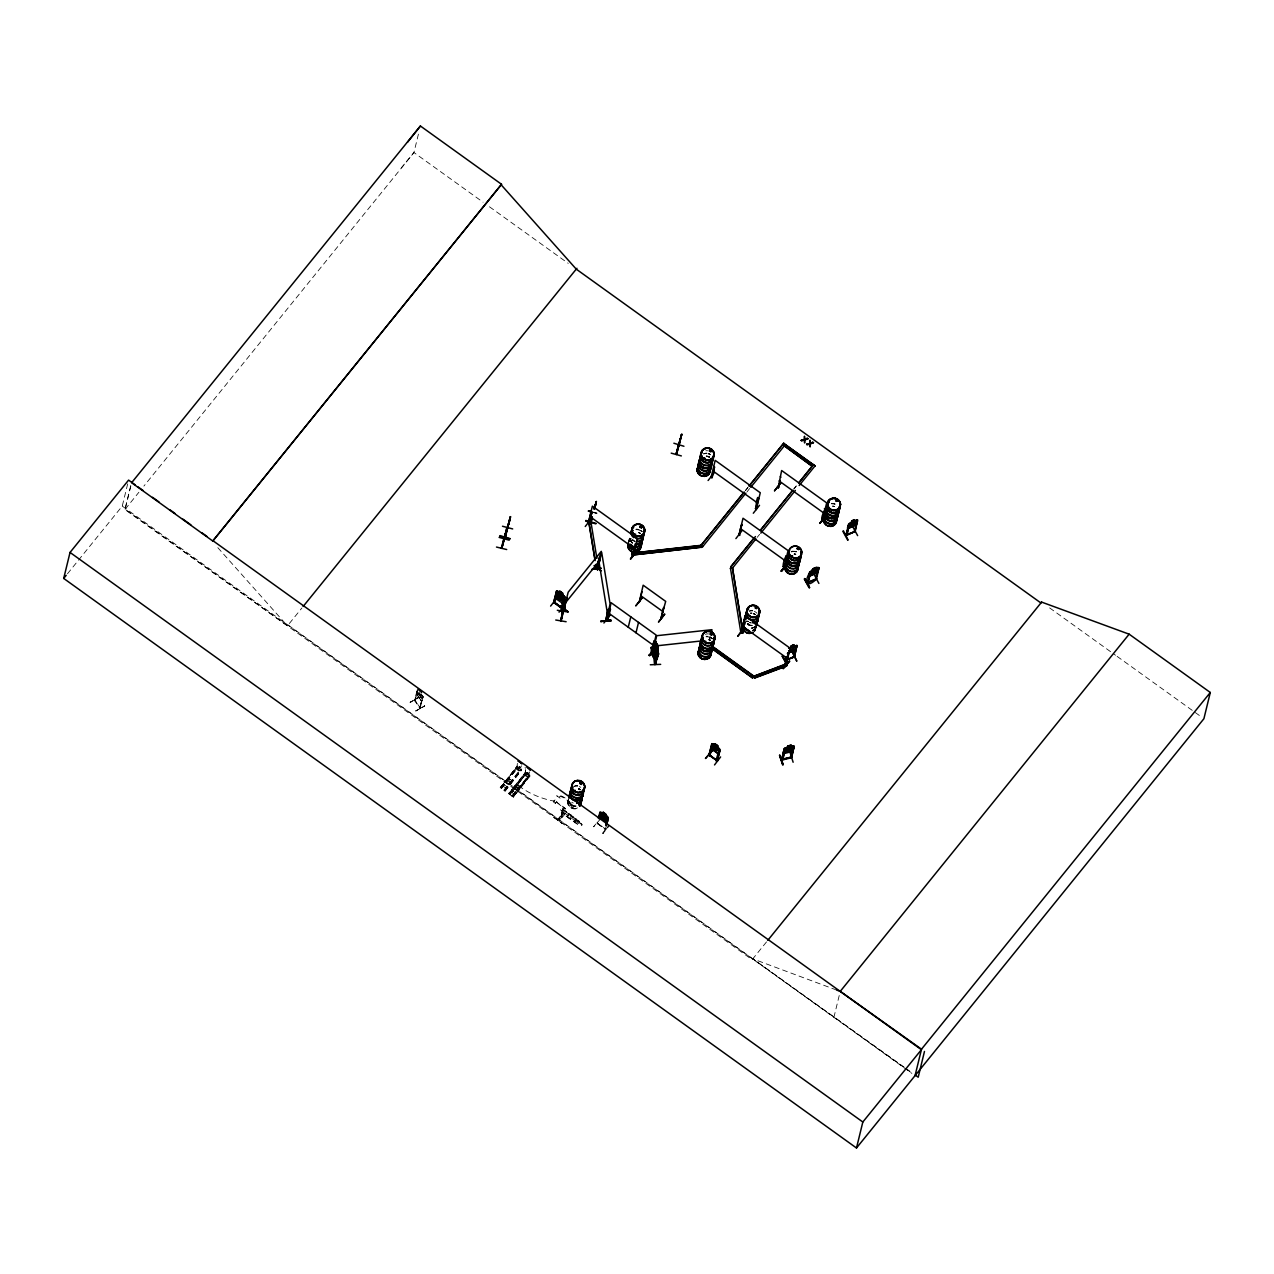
<?xml version="1.0" encoding="UTF-8"?>
<svg xmlns="http://www.w3.org/2000/svg" width="1274" height="1274" viewBox="0 0 1274 1274"><rect width="100%" height="100%" fill="white"/><g stroke="black" fill="none" stroke-linecap="round" stroke-linejoin="round"><path stroke-width="0.75" stroke-dasharray="5 3.75" d="M555.99 802.54C555.783 804.658 551.801 801.314 554.747 800.056C558.553 804.085 563.872 808.496 565.417 808.464L565.099 809.277M555.034 799.913L553.473 802.015M555.353 803.353L556.308 802.094L565.417 808.464M516.814 768.349L517.435 762.935L516.687 768.509L519.521 770.515L521.464 765.754M525.015 774.496L525.652 769.082A3.504 1.226 38.3 0 1 525.047 767.585M525.143 774.337L525.557 770.722M598.095 823.8L597.124 823.068L605.707 829.199M604.64 828.96L604.688 829.024M598.032 823.864L605.516 829.167L604.943 828.18M67.442 573.81L122.256 506.097L127.687 483.817M130.744 485.617L124.916 509.536L287.446 625.852L301.858 608.064M766.518 941.9L752.122 959.688L125.155 509.25L131.62 482.719M418.429 134.12L413.939 152.53L143.898 486.079M410.132 702.34L419.114 697.34L410.196 702.197M423 696.942L419.99 708.551L414.448 700.222L417.362 689.616M417.585 688.693L414.83 700.015L419.799 707.166M417.553 690.556L415.085 701.034L414.862 699.537M414.926 700.875L417.872 690.381M424.688 705.796L415.754 710.924L424.72 706.099M420.611 696.544L418.923 693.932L420.611 696.559L421.2 694.155M421.137 694.41L421.678 695.349L420.229 694.983L421.057 698.327L418.015 692.546L420.356 697.579L421.519 697.945L421.296 693.725L422.108 695.556M421.2 693.789L423.079 697.021C416.152 722.039 422.379 698.932 422.012 697.308M419.894 707.596L422.331 697.133M517.578 766.391L500.172 787.714L517.26 766.152L500.571 787.619L505.093 791.138L521.655 770.197L517.117 766.948M502.227 785.628L506.511 788.495M503.341 784.211L507.641 787.077M505.03 782.093L509.313 784.943M506.526 780.198L510.81 783.064M504.807 790.756L521.177 768.923M508.199 778.08L512.498 780.93M509.998 781.503L510.476 781.169M515.779 769.05L515.572 768.286L519.362 771.582M500.475 787.826L517.26 766.152M519.76 768.843L520.174 767.521L518.884 766.598L518.454 767.919L519.903 768.652M516.527 784.067L520.827 786.918M504.488 790.724L521.512 769.146M519.028 786.249L518.948 785.962A98.48 79.991 -23 0 0 554.349 801.187M526.273 773.509L509.982 794.737L526.258 773.414L509.09 794.132L525.589 772.14L529.984 776.184L513.406 797.126L508.899 793.606L513.135 796.744L529.841 775.133L511.925 796.075L529.092 775.579M528.503 773.509L528.089 774.831L528.503 773.509L527.213 772.585L527.5 774.274M529.506 774.911L525.78 772.92M513.311 797.062L529.841 775.133M553.983 817.558L562.455 823.625L554.047 817.351M558.792 820.743L565.035 813.322M577.679 824.294L561.516 812.318C563.363 815.344 558.904 811.028 562.391 808.831L579.495 821.619L578.778 824.596L577.6 824.31L561.293 812.589L575.131 822.574M561.579 817.367L563.076 810.805L562.137 810.248L561.277 817.398L563.331 810.598M562.391 809.93L561.42 817.335L562.933 810.821M563.331 806.968L563.06 807.573M561.388 816.124L562.057 816.73L561.324 816.204L562.965 809.627L564.525 808.082M567.854 801.84L568.427 799.435A6.545 6.051 13.7 0 0 575.896 806.362L569.765 803.846L568.315 799.18A6.657 6.163 13.7 0 0 575.959 806.299M570.258 818.959L567.519 816.666L568.347 813.56L571.198 815.089L568.331 813.576M567.631 816.698L568.411 813.672M568.666 815.965L560.305 809.754M575.052 822.924L576.023 818.561M562.36 808.863L575.975 819.118M580.53 823.625L581.454 824.294M579.304 822.447L582.075 824.437L581.756 825.711L578.985 823.721M608.813 825.616L602.952 833.562L609.163 825.886M606.233 825.998L605.341 829.533L606.456 825.727M709.14 640.663L709.952 637.334M709.204 641.013L710.271 636.618M748.125 623.75L747.519 623.782A6.545 6.051 13.7 0 0 752.345 625.231A6.529 6.036 13.7 0 1 747.519 623.942M755.801 628.401L756.422 626.012M833.897 1017.369L840.235 991.379M508.469 779.975L510.03 781.408M516.798 785.962L517.451 787.491M519.044 786.52L518.04 787.571M568.108 800.199C565.592 806.108 573.682 811.442 578.507 807.684M747.695 624.005L748.395 623.416M414.623 699.92L420.006 708.137M563.044 810.2L561.977 810.933L564.446 808.21M519.856 767.505C516.989 768.97 520.732 765.626 519.155 768.079M519.41 767.123C518.598 770.483 519.33 765.77 519.665 767.696M527.85 776.503L529.793 771.741M524.283 774.035L528.63 776.997L524.442 773.859M628.767 541.179L630.933 538.599M629.754 539.682L628.942 541.052A6.657 6.163 13.7 0 1 630.869 538.647M756.199 627.381L754.033 629.945L755.339 628.783M754.734 631.347L755.944 626.76M519.792 767.553L518.247 768.302M527.293 773.684L528.137 773.398M527.404 773.238L527.245 774.672M501.383 788.463L517.865 767.458M501.303 788.399L517.929 767.426M518.805 768.7L519.84 766.661M519.999 766.805L518.327 768.445L519.521 767.696M503.994 790.278L520.763 769.592M503.915 790.214L520.54 769.225M505.061 791.138L521.369 769.814M508.597 793.766L525.589 772.14M525.923 772.378L508.485 793.67M509.377 794.323L526.258 773.414M527.213 772.585L528.36 773.684M528.169 772.649L526.879 774.178M527.229 774.608L527.181 773.987M512.037 796.154L528.885 775.325M511.989 796.123L528.869 775.213M513.151 796.839L529.697 775.802M125.155 509.25L138.898 492.258M745.481 490.379L747.949 487.337M745.401 490.713L747.87 487.655M747.042 491.891L749.59 488.515M793.813 488.913L796.282 485.856M793.734 489.232L796.202 486.19M757.17 537.389L759.638 534.332M562.2 810.391L562.821 809.388M563.028 810.933L563.761 810.057M557.343 819.915L563.538 812.255M565.369 813.56L559.143 821.204M578.571 820.552L579.495 821.619M582.011 824.517L579.129 822.51M600.229 819.246L593.573 826.81L597.347 822.224M597.331 823.243L605.341 829.47M602.491 833.228L608.749 825.345M401.278 167.961L413.939 152.53L483.037 202.168M556.276 802.079L556.913 801.25M518.884 768.572L519.187 768.174M518.486 767.935L519.33 767.999M526.831 773.923L526.879 774.656M416.757 692.116L417.028 694.426L421.28 700.923L417.012 694.362L416.805 692.085L417.155 694.346M416.98 694.394L421.264 700.907L422.172 700.35M418.78 697.101L410.18 702.452M422.156 700.509L421.28 700.923M415.85 711.003L424.72 705.876M631.681 540.463L630.184 541.259A6.529 6.036 13.7 0 1 633.401 540.128L630.2 541.275A6.545 6.051 13.7 0 1 633.401 540.128M754.829 627.063L751.644 628.241A6.561 6.067 13.7 0 0 754.702 627.142M754.128 629.929L752.584 630.726A6.657 6.163 13.7 0 0 756.135 627.413A6.545 6.051 13.7 0 1 752.536 630.773M509.043 779.497L510.205 779.64M517.371 785.485L518.263 785.485M518.359 787.38L517.467 787.38M703.598 453.608L707.006 453.241A6.561 6.067 13.7 0 0 703.694 453.528M791.393 551.546L796.489 551.61A6.545 6.051 13.7 0 0 791.488 551.483M749.303 610.867L752.711 610.501A6.561 6.067 13.7 0 0 749.399 610.787M746.755 621.712A6.545 6.051 13.7 0 1 748.379 621.314A6.529 6.036 13.7 0 0 746.755 621.728L748.332 621.266M574.303 786.074L575.991 785.676M597.84 824.071L605.707 828.817M750.322 613.097L752.074 613.128A6.545 6.051 13.7 0 0 750.37 613.16M706.194 636.379L707.93 636.411A6.561 6.067 13.7 0 0 706.242 636.315A6.657 6.163 13.7 0 1 707.93 636.427M577.711 785.692L575.975 785.676L577.711 785.708A6.561 6.067 13.7 0 0 574.399 785.994M578.906 823.609L570.593 817.637L570.879 816.443L573.252 817.398M706.337 456.06A6.561 6.067 13.7 0 1 709.491 457.302A6.577 6.083 13.7 0 0 706.369 455.949L709.554 457.255M832.766 506.097L834.47 506.542A6.529 6.036 13.7 0 0 832.782 506.16M795.82 554.349L794.148 553.792A6.529 6.036 13.7 0 1 795.804 554.286A6.545 6.051 13.7 0 0 794.116 554.015M751.214 622.906L749.526 622.476A6.545 6.051 13.7 0 0 751.198 622.97M750.593 625.47L747.344 624.308L752.345 625.502A6.545 6.051 13.7 0 1 747.472 624.117M593.573 512.116L596.965 513.008M593.477 512.403L596.869 513.358M593.461 512.498L596.821 513.518M419.464 693.836L417.888 693.454L421.519 697.929M836.508 990.009L752.807 958.844L904.078 1067.102M708.694 453.687L710.223 454.515A6.561 6.067 13.7 0 0 708.694 453.608L710.207 454.531M708.057 456.315L709.586 457.143M638.784 532.373L640.281 533.312A6.545 6.051 13.7 0 0 638.704 532.564A6.545 6.051 13.7 0 1 640.233 533.233A6.529 6.036 13.7 0 0 638.736 532.421M753.762 613.574L755.259 614.514A6.545 6.051 13.7 0 0 753.682 613.765A6.545 6.051 13.7 0 1 755.211 614.434A6.529 6.036 13.7 0 0 753.73 613.622M709.602 636.857L712.389 638.847A6.657 6.163 13.7 0 0 709.602 636.873A6.561 6.067 13.7 0 1 712.341 638.736M708.981 639.484L710.51 640.312L708.949 639.596A6.545 6.051 13.7 0 1 710.398 640.504M578.762 788.765L580.291 789.593L578.73 788.877A6.545 6.051 13.7 0 1 580.18 789.784M518.884 768.445L519.473 767.41M516.113 767.872L520.365 770.866M515.938 768.111L520.19 771.104M905.687 1068.249L912.12 1072.851M1049.633 607.905L1115.514 655.234M1117.123 656.397L1200.681 716.418M489.471 206.786L568.22 263.352M576.103 819.198L562.137 809.117L579.192 822.431M288.131 625.008L911.929 1073.17M122.256 506.097L902.326 1066.529M903.919 1067.676L911.865 1073.393M631.808 539.284L634.548 541.275A6.545 6.051 13.7 0 1 631.824 539.38M217.838 547.677L287.446 625.852M630.232 540.415L632.398 542.995L629.738 538.838M419.528 691.543L421.551 700.764M629.165 541.721L629.452 538.329A6.657 6.163 13.7 0 0 629.149 541.45M568.331 799.18L568.459 800.996M574.287 786.488A6.545 6.051 13.7 0 1 577.616 786.122M579.272 786.552A6.545 6.051 13.7 0 1 580.769 787.364M576.023 805.901A6.561 6.067 13.7 0 1 568.523 798.941M573.236 803.05A6.561 6.067 13.7 0 1 571.739 802.238M578.619 789.243A6.529 6.036 13.7 0 1 580.1 790.055M525.382 768.333A3.504 1.226 38.3 0 1 525.175 767.41M706.13 636.809A6.545 6.051 13.7 0 1 712.214 639.23M705.191 634.325A6.561 6.067 13.7 0 1 708.535 633.958M635.933 529.697A6.545 6.051 13.7 0 1 642.016 532.118M634.595 541.1A6.657 6.163 13.7 0 1 633.082 540.272M632.525 542.756A6.545 6.051 13.7 0 1 629.945 538.695A6.529 6.036 13.7 0 0 632.525 542.74M632.477 542.915A6.545 6.051 13.7 0 1 629.866 537.262M628.974 541.02A6.545 6.051 13.7 0 1 630.964 538.552M629.292 541.275A6.545 6.051 13.7 0 1 629.674 538.154M629.181 541.753A6.545 6.051 13.7 0 1 629.547 538.631M628.846 541.498A6.545 6.051 13.7 0 1 630.853 539.029M632.43 543.154A6.529 6.036 13.7 0 1 629.818 537.532M638.64 532.851A6.529 6.036 13.7 0 1 640.121 533.663M748.045 621.712A6.545 6.051 13.7 0 1 746.819 620.581M749.287 611.281A6.545 6.051 13.7 0 1 752.631 610.931M754.272 611.361A6.545 6.051 13.7 0 1 756.995 613.32M756.119 627.063A6.561 6.067 13.7 0 1 751.023 630.694M754.829 626.904A6.657 6.163 13.7 0 1 751.692 628.082M754.813 626.649A6.545 6.051 13.7 0 1 751.724 627.811M752.249 625.63A6.529 6.036 13.7 0 1 747.408 624.371M753.619 614.052A6.529 6.036 13.7 0 1 755.1 614.864M791.361 551.706A6.657 6.163 13.7 0 1 796.441 551.769M791.361 551.961A6.545 6.051 13.7 0 1 796.361 552.024M703.582 454.022A6.561 6.067 13.7 0 1 706.927 453.655M708.583 454.085A6.561 6.067 13.7 0 1 710.08 454.898M706.369 455.917A6.545 6.051 13.7 0 1 709.522 457.159A6.529 6.036 13.7 0 0 706.369 455.933M705.907 450.757A6.561 6.067 13.7 0 1 707.627 450.789M706.274 456.347A6.545 6.051 13.7 0 1 707.914 456.777A6.529 6.036 13.7 0 0 706.274 456.347M831.651 503.612A6.657 6.163 13.7 0 1 835.059 504.074M831.619 503.867A6.545 6.051 13.7 0 1 834.98 504.329M832.782 506.144A6.545 6.051 13.7 0 1 834.422 506.574M510.587 791.488L514.807 794.61L510.587 791.488M511.702 790.071L515.938 793.192L511.702 790.071M513.39 787.937L517.61 791.074L513.39 787.937M514.887 786.058L519.107 789.179L514.887 786.058M523.901 774.274L527.993 777.936L523.901 774.274M557.757 820.01L564.016 812.366L557.789 820.026M573.093 818.035L572.806 819.23L577.982 822.956L578.269 821.762L573.093 818.035M423.079 697.021L422.57 695.668L423.064 697.021M833.419 503.469L831.683 503.437A6.545 6.051 13.7 0 1 835.091 503.851L833.419 503.469M637.733 529.299L635.997 529.267A6.657 6.163 13.7 0 1 639.405 529.745L637.733 529.299M560.114 798.193L556.706 795.74L557.869 796.584A8.838 3.089 39 0 1 565.767 798.416A8.838 3.089 39 0 1 572.074 806.792L573.252 807.636L569.605 805.025L570.784 805.869A7.389 2.58 39 0 0 565.529 798.878A7.389 2.58 39 0 0 558.936 797.349L560.114 798.193M642.192 531.736L640.918 530.557A6.657 6.163 13.7 0 1 642.176 531.736M580.211 789.609A6.545 6.051 13.7 0 0 578.73 788.797A6.529 6.036 13.7 0 1 580.211 789.625M568.3 800.136A6.545 6.051 13.7 0 0 578.444 807.429A6.529 6.036 13.7 0 1 568.315 800.152M710.43 640.344A6.545 6.051 13.7 0 0 708.933 639.532A6.529 6.036 13.7 0 1 710.43 640.344M754.622 631.124A6.545 6.051 13.7 0 0 755.816 626.649A6.529 6.036 13.7 0 1 754.606 631.124M795.709 554.716A6.545 6.051 13.7 0 0 794.052 554.286A6.529 6.036 13.7 0 1 795.693 554.716"/><path stroke-width="1.5" d="M657.273 650.027L657.209 654.024L656.524 647.606M563.681 609.705L560.767 620.772L564.334 605.612M790.708 647.399L791.186 646.061M562.407 610.787L561.229 620.358M564.828 603.271C566.309 593.429 560.735 617.826 562.391 610.883M807.079 583.03L808.21 582.186L807.557 582.919M846.796 534.602L855.077 531.481L845.92 535.669L849.169 524.522L846.907 535.176L845.697 535.335L855.173 531.497L857.434 520.779L854.137 531.911L855.093 530.764M846.987 534.857L845.713 535.239M657.002 656.301L656.795 655.346M656.731 648.116L656.795 652.479M660.68 664.359L650.281 664.773M507.116 528.248L501.908 547.947M504.902 536.688L505.571 533.551M509.122 522.244L510.46 516.623L505.205 537.198L505.587 535.781M505.635 536.004L504.504 537.118M507.116 528.646L507.816 527.563M590.738 521.846L591.423 521.241M676.144 454.324L681.654 434.609M597.172 569.08L600.102 558.538L597.793 569.86M597.267 568.698L597.379 569.94L601.647 552.215L610.103 604.019L606.121 620.725M608.048 609.498L605.676 620.772L605.962 619.371M655.393 651.762L656.699 659.247L655.393 649.422M655.776 649.342C654.358 632.445 658.976 672.401 655.871 649.294M653.626 654.932L654.183 654.358L655.298 663.961M655.648 663.133L654.979 663.579L658.132 647.749M786.09 660.266L786.838 656.779M794.626 656.413L793.479 657.225L796.807 646.141L794.53 656.795M804.165 439.514L801.155 440.501L804.165 439.514L804.483 436.234L804.881 439.339L807.35 438.304L804.881 439.339M809.643 443.448L806.633 444.451L809.643 443.448L809.961 440.183L810.36 443.288L812.828 442.237L810.36 443.288M801.203 440.294L804.212 439.944L804.627 443.002L804.929 439.769L807.987 438.766L804.929 439.769M806.681 444.228L809.707 443.878L810.105 446.935L810.423 443.702L813.481 442.699L810.423 443.702M565.449 600.723L563.554 609.752M501.335 548.123L503.883 538.647M504.807 537.071L507.434 527.42M565.083 602.921L565.242 601.774M589.161 523.455L588.222 522.786M588.317 522.404L589.082 523.391L588.524 522.133M589.384 523.136L588.668 522.197M610.278 609.513L609.736 608.701L610.501 609.259L607.841 619.976L607.204 618.654M633.64 554.891L632.509 554.62L635.36 544.014L636.124 544.571L635.36 544.014M652.224 651.428C650.011 653.466 655.043 641.252 653.817 640.806M711.975 477.686L711.131 476.635L711.863 477.224M742.248 525.079C741.484 522.595 739.509 539.81 739.159 534.22M738.936 534.554L739.668 535.494M708.885 755.132L717.485 760.817L708.997 754.877L711.991 743.666M709.172 754.925L710.032 755.036M715.176 743.952L714.794 745.306L712.914 743.92L720.208 749.558L717.373 761.151L710.096 755.259M711.338 476.38L711.895 477.623L711.131 477.081L715.192 460.376L760.26 492.751L756.278 509.52L755.418 508.469M741.038 632.637L742.041 632.875L744.494 622.413L743.729 621.871L741.739 633.162M741.691 633.082L741.309 632.286M777.474 487.162L778.525 487.369M777.57 486.795L778.637 487.13M785.994 556.101C780.038 568.204 785.118 572.759 786.759 556.642L785.771 556.372L786.759 556.642M784.402 566.723L783.239 566.389M754.288 537.739L730.814 566.723L732.47 567.901L743.029 632.652L740.942 633.21L745.051 615.82L790.119 648.195L786.138 664.964L785.278 663.929M822.94 518.964L821.873 518.614L822.622 519.601M567.71 611.966L557.311 610.294M553.696 602.013L562.28 608.144L554.827 602.522M564.923 596.837L556.611 590.865L553.633 602.522L556.435 591.789L557.2 592.346L554.477 603.096L554.047 601.806M561.42 607.141L561.229 608.001L563.952 597.188L564.716 597.745L563.952 597.188M563.825 608.59L566.898 597.617L564.271 608.59M564.048 607.746L564.127 606.902L563.506 610.039M564.255 606.95L564.955 602.586M597.363 567.567L601.28 551.323L568.172 592.203L561.133 620.836L562.312 611.17M562.789 611.058L562.153 612.141M563.044 612.937L564.685 603.51L564.079 605.867M564.828 600.866L565.051 601.806M562.997 613.256L565.513 600.07M565.433 601.487L564.812 604.624M566.134 621.728L555.751 620.024M596.885 568.331L596.853 567.456M564.478 606.01L564.207 608.032M563.872 609.513L564.716 608.144M564.159 606.758L564.653 604.163M793.161 745.911L784.211 748.507L781.679 760.148L782.586 759.129M790.644 757.473L791.68 757.68L781.854 760.116M846.796 535.271L849.169 524.522M836.508 990.009L840.235 991.379L1129.146 634.181L1210.3 692.483L1203.898 718.727L856.494 1148.001L63.7 578.428L70.038 552.438L128.594 480.107L134.98 484.709M212.774 541.02L501.558 184.3L420.404 125.999L131.62 482.719L212.774 541.02L501.558 184.3M420.404 125.999L407.553 142.194M496.478 547.056L506.702 549.54M499.074 537.389L509.218 540.176M499.997 535.606L510.094 538.599M502.497 526.242L512.674 528.933M505.221 535.685L501.749 548.441L503.915 538.95M505.173 534.602L506.702 529.251M508.979 522.085L504.074 539.698M507.1 528.742L510.237 517.499M550.607 606.09L556.865 598.207M559.493 592.601L559.796 591.12L562.567 593.111L563.442 595.802L562.296 600.611L558.044 598.812L556.897 596.805L558.076 591.948L559.573 592.506L557.693 591.12M560.289 591.773L561.945 592.967M562.471 593.095L562.089 594.448L564.032 595.85M559.7 605.66L568.172 611.695M561.754 596.742C563.219 594.257 555.512 592.012 562.009 595.547M559.047 612.157L565.306 604.274M564.828 596.789L561.898 608.462L562.216 607.65M562.567 612.284L565.401 600.054M585.881 520.461L595.993 523.375M591.741 512.18L588.413 511.017L591.773 512.021M585.244 526.512L591.295 518.693M594.783 558.952L589.082 523.98L591.821 512.737L591.056 512.196L588.429 522.611L589.225 523.025M591.821 512.737L589.066 523.471M591.837 517.562L590.738 521.974L592.06 517.005M594.273 508.326L596.121 502.37M592.187 517.658L591.088 522.069L592.41 517.101M595.006 507.116L596.328 501.494L594.432 509.297L594.926 507.179L594.56 507.976M595.181 560.576L589.161 523.662L591.168 523.439L589.082 523.98M600.882 568.443L592.235 569.175M596.758 568.666L598.462 568.124L596.375 568.666C605.214 537.803 593.955 575.163 597.267 567.758M596.965 567.742L599.035 559.095M603.924 623.018L610.135 615.103M608.415 609.466L605.723 620.358M607.634 619.897L611.058 602.666L656.126 635.041L652.033 651.826L654.39 642.749M702.579 546.817L701.019 545.304L631.84 553.155L700.939 545.638L702.579 546.817L745.895 493.086M637.08 551.578L630.487 558.999L636.697 551.085M701.321 547.199L632.159 555.05L701.321 547.199L701.019 545.304L744.239 491.907M633.337 554.827L637.446 538.52L592.378 506.144L588.317 522.897M628.257 627.222L630.789 616.839M671.207 453.146L681.351 455.917M673.866 443.225L683.947 446.266M635.853 605.851L642.08 597.952L635.901 605.644M642 591.789L639.198 602.522L643.163 585.196L665.697 601.392L661.031 618.161M679.87 440.677L676.128 454.436L678.58 444.817M676.303 453.56L681.829 433.972L678.787 446.043M679.854 441.616L676.478 454.515L680.396 439.562L679.185 443.495M679.998 440.199L680.491 438.383M680.826 437.093L681.431 435.326M635.997 632.796L638.529 622.397M598.382 818.322L600.038 811.92L607.587 816.809L608.287 817.988L606.456 825.727M599.146 818.864L600.627 813.401L599.656 813.131L600.627 813.401M605.596 815.44L606.87 816.857L606.297 819.246L604.656 819.278L600.93 815.392L601.519 813.003L603 813.576L603.239 812.191L607.587 816.809M603.717 812.844L605.389 814.038M605.691 825.186L607.38 818.258L608.144 818.8L607.38 818.258M606.663 824.262L608.351 817.908M648.641 655.266L658.992 653.976M653.626 642.207L651.285 651.253M652.447 652.081C654.502 651.317 652.463 653.164 652.75 651.635M663.547 607.698L661.126 617.779M663.77 607.427L661.445 618.4M653.61 652.368L656.03 641.57M658.403 653.052L656.731 643.513L654.183 655.76L656.556 644.389L653.642 654.725M653.339 656.89L651.141 647.431M655.409 649.517L656.843 643.497M664.694 614.195L658.467 622.11L664.709 614.211M657.368 646.81L657.273 652.161M657.368 646.396L657.782 644.947L657.989 649.422M657.225 647.59L656.906 648.864L656.524 647.702M657.83 645.838L658.308 648.132M657.591 650.234L656.906 648.721M657.862 649.772L656.747 654.645L656.811 649.294L657.32 652.256M657.75 653.944C656.301 654.549 654.916 677.497 653.737 654.342M656.588 659.247L658.371 652.973L655.569 664.295L654.008 654.693M657.177 658.945L658.021 655.521L656.651 646.635M708.105 480.505L714.109 472.925M711.736 477.639L714.634 466.969M714.236 468.641L712.198 477.416L711.481 476.428M701.241 547.517L701.019 545.304M711.433 633.194L711.959 629.69L656.699 635.71L652.734 652.447M735.894 538.599L741.93 530.78M742.949 632.987L732.47 567.901L730.368 568.443L732.391 568.236L755.928 538.918M732.391 568.236L730.814 566.723M741.691 524.283L739 535.032L743.013 518.231L788.08 550.607L784.099 567.376L783.383 566.484M753.3 513.231L759.511 505.316M755.514 508.581C761.072 491.732 755.673 495.697 756.183 509.457M783.685 443.416L815.137 466.013L783.685 443.416L749.112 486.127M708.997 755.339L711.832 743.666L713.01 743.905M743.65 628.146L737.805 636.076M785.341 444.594L750.752 487.305M712.262 745.338C712.262 741.5 709.427 758.126 709.921 755.323M709.825 755.801L712.485 745.083M780.596 483.101L774.544 490.665M711.991 751.055L705.43 758.508L712.118 750.927M714.857 745.226L713.376 744.653L712.787 747.042L713.918 749.064L718.154 750.896L717.867 745.831L715.096 743.841L714.778 745.115M822.606 519.203L826.699 502.896L781.647 470.52L778.175 487.799M715.574 744.494L717.246 745.688M778.414 487.831L780.261 480.457M719.253 749.892C711.003 775.229 722.039 749.192 719.046 750.147M720.606 756.947L714.523 764.926M804.212 439.944L801.792 440.963M711.577 648.45L752.472 677.848L711.656 648.132M809.707 443.878L807.27 444.913M786.504 666.111L785.771 664.009L753.682 676.351L754.511 678.118L786.504 666.111L785.373 664.041M754.511 678.118L753.762 676.032L712.867 646.635M781.599 571.389L785.262 566.755L781.249 571.15M782.204 656.19L787.189 664.98L782.252 656.142M782.682 655.951L787.189 664.98M804.738 578.587L809.579 587.601L804.674 578.778M789.784 661.286L783.271 668.532M785.835 656.811L785.087 660.665L793.495 656.779M785.835 659.932L786.695 656.476M787.205 657.05C780.707 677.577 791.074 650.043 787.81 653.976M789.562 652.447L791.09 646.061C795.326 643.067 792.778 646.507 795.247 645.982L792.858 650.011L788.622 650.775M821.921 519.171C820.838 516.273 826.539 507.466 824.389 508.676M791.648 646.061L793.527 645.313M809.738 571.771L808.91 575.211L809.786 576.023L816.857 572.87L818.895 567.647C808.178 564.653 798.973 595.085 816.443 579.192L818.816 568.491L815.519 579.606L817.972 568.873M807.461 583.301L810.551 572.217L809.882 572.902M808.226 582.998L810.551 572.217M792.539 651.301L794.1 644.899L791.234 646.157M815.838 568.65L817.271 568.395L814.914 572.488L810.79 573.443L813.21 568.666L816.316 567.376L815.949 568.57M813.051 570.035L813.21 568.666M813.768 568.634L815.599 567.822M793.479 657.225L795.947 646.475M794.53 656.46L796.967 645.408L793.829 646.284M814.182 574.494L818.879 583.412M796.68 661.142L792.332 651.922L796.791 660.919M781.87 760.164C784.131 746.054 786.854 745.481 782.65 759.861M785.071 749.144L782.539 759.543M782.57 764.782L779.592 755.307L783.096 764.464M788.033 745.991L785.962 748.093L785.389 750.482L786.791 751.103L791.759 748.937L792.348 746.548L790.947 746.564M788.526 746.07L790.517 745.593M790.836 746.628L791.234 745.179L787.937 745.975L791.234 745.179M843.42 530.86L848.086 539.937M790.151 752.775L793.129 762.25M790.565 757.95L793.097 747.201L794.005 746.978L791.584 757.696M793.097 747.201L790.676 757.919L791.568 756.995M791.68 756.963L781.742 759.336M793.304 749.638C790.167 753.921 774.783 754.304 791.95 751.055L793.304 749.638L793.989 746.15L793.113 745.959M791.488 757.775L794.132 746.214L793.145 746.07M848.516 524.14L846.016 535.621M854.472 520.955L855.889 520.684L853.532 524.777L849.408 525.732L851.924 520.955M851.669 522.324C851.032 520.254 856.415 518.375 854.631 520.955M852.8 526.783L857.641 535.621M856.733 523.471L855.475 525.159L848.309 528.392L847.529 527.5L849.583 523.152L857.513 519.935L854.997 531.131M840.235 991.379L921.5 1049.203L915.051 1075.67M856.494 1148.001L862.832 1122.012L921.389 1049.696L213.268 540.94M924.478 1051.448L918.204 1077.215L915.337 1075.16M1129.146 634.181L1041.479 602.045M505.555 533.79L506.176 531.258L505.444 533.583M508.453 524.474L507.737 526.895L509.632 520.015M509.122 522.436L509.616 520.047M594.608 507.769L595.515 504.87M679.998 440.231L680.889 437.38M504.313 537.994L506.367 530.048M509.871 518.661L508.676 523.104M595.691 503.724L594.799 507.323M678.994 444.212L681.096 436.122M505.412 534.507L506.017 531.879M508.867 523.264L509.536 520.7M594.751 508.135L595.388 505.428M595.452 504.647L595.993 503.182M508.581 524.315L509.138 522.404M499.806 536.29L509.982 538.982M585.69 521.162L595.866 523.853M634.468 534.14L635.615 534.156M641.905 526.624L640.774 527.038L640.758 525.987M574.956 790.087L574.574 790.931M574.685 791.027L574.956 790.708M580.514 782.666L580.355 783.621M581.087 783.669L580.339 782.459M581.247 783.637L581.836 782.682L580.514 782.3M582.091 783.43L580.737 782.172M704.665 457.732L703.758 458.226M704.108 458.194L704.681 458.592M710.191 449.849L709.522 450.948M709.968 450.104C709.347 452.27 712.644 449.786 710.382 451.171M710.573 634.325L710.621 633.178M710.876 634.118L711.29 632.987M712.055 633.401L711.609 634.309M712.309 633.847L711.258 634.707L710.43 633.592M749.462 615.342L749.749 615.453M756.549 608.638L755.148 607.969L755.737 607.188M792.476 556.515L791.568 555.878M797.365 548.139L797.301 548.871A6.657 6.163 13.7 0 1 798.687 549.588M798.161 549.142L797.683 547.979M836.62 501.367L836.301 500.459M836.811 501.271L837.336 500.475M504.186 537.007L504.313 537.947M506.415 528.646L506.351 530.669M507.641 525.764L507.769 526.703M509.887 517.403L510.014 518.359M505.316 537.023L510.571 516.655M588.381 511.113L591.869 511.654M595.77 502.274L595.882 503.214M594.225 509.313L596.439 501.51M681.017 436.425L681.144 434.737M510.126 518.311L509.743 519.251M681.08 436.743L681.383 435.628M786.042 659.518L784.88 660.314L794.355 656.922M793.431 656.827L794.323 656.126M793.575 657.177L793.559 656.365M794.419 656.89L785.262 660.601M561.213 620.645L561.372 619.992M507.466 527.325L503.787 540.574M564.812 607.762L564.239 608.542M564.732 607.953L564.032 608.988M595.818 564.462L596.359 568.507L597.06 567.36M597.315 567.79L596.359 568.315M563.872 608.192L564.302 607.65M640.217 526.273L640.918 526.114M640.631 526.114L640.233 527.006M580.403 782.459L580.148 783.16A6.545 6.051 13.7 0 1 581.581 784.02M580.817 783.383L580.896 782.3M792.683 556.021L791.536 556.149M797.285 548.154L798.607 547.661M797.381 548.807L799.117 548.839M799.053 549.11L799.101 548.154M836.317 500.284L836.365 501.176M837.735 501.128L836.126 501.303M816.793 572.854L818.115 571.166M794.849 650.488L787.475 653.307L794.849 650.488L796.123 648.832M556.069 593.27L558.967 594.783M555.878 598.653L562.439 603.255M562.312 603.255L563.602 602.602L563.665 598.079M591.056 512.196L591.614 513.008M567.185 597.824L566.341 598.318M630.487 558.999L636.729 551.323M713.87 466.427L714.427 467.239M758.938 498.803L757.95 498.516M780.309 476.572L780.866 477.384M774.512 490.888L780.707 482.973M649.278 655.362L654.167 649.151M654.326 649.055L649.167 655.521L654.565 649.692M649.629 655.823L654.533 649.644M781.233 570.927L784.895 566.261M781.217 571.118L784.895 566.452M824.915 516.926L819.739 523.391L825.106 517.499M824.788 517.276L819.851 523.216M737.917 636.188L744.127 628.273M783.16 668.691L789.386 660.967M63.7 578.428L66.184 575.338M303.101 606.52L576.931 268.288M555.703 594.385L556.419 596.343L562.853 601.01L564.016 600.357M557.2 592.346L556.228 592.06M559.493 592.41L559.732 591.216L562.567 593.111M565.64 602.602L598.748 561.707M749.192 485.808L783.765 443.081M700.939 545.638L742.933 493.755M760.467 530.111L792.587 490.442M798.75 482.814L813.576 464.5L798.671 483.133M730.75 567.041L755.45 536.529M760.387 530.43L792.508 490.761M760.801 533.137L795.374 490.41M799.164 485.521L815.217 465.679M599.13 815.44L599.847 817.398L606.281 822.08L607.523 821.332M605.691 815.456L605.898 814.15L603.159 812.271M752.472 677.848L753.762 676.032M710.988 747.09L711.704 749.064L718.202 753.651L711.625 749.048M717.788 745.911L715.017 743.92M719.364 748.555L717.373 747.169M719.3 753.077L718.09 753.635M767.776 940.355L1041.591 602.124L1040.906 602.968L576.246 269.132L501.383 185.064M921.5 1049.203L1210.3 692.483M809.516 587.617L804.77 578.571M780.007 755.195L783.064 764.687M782.984 764.671L779.529 755.355M710.032 449.929L709.522 450.662A6.561 6.067 13.7 0 1 710.892 451.553L711.226 451.092M641.937 527.149L640.312 526.926M797.827 547.868L797.747 548.887M798.48 549.078L797.842 548.919M712.007 634.532L712.309 633.624M705.605 641.762L704.777 641.459L705.812 641.268M790.087 564.509L790.549 564.525M651.571 647.383L653.164 657.097L651.078 647.463M789.211 648.386L790.867 647.335L788.797 648.243M842.862 531.274L847.704 540.112M804.244 578.985L809.086 587.808M784.243 748.602L785.517 747.806M562.789 600.93L563.984 600.197M606.233 821.985L607.427 821.268M419.751 689.791L421.583 692.546M709.809 449.833L710.812 449.722M701.863 466.475L702.675 466.682M797.842 548.059L798.671 547.963M755.514 607.093L756.756 607.109M710.733 633.003L711.736 632.891M580.291 783.335L581.756 783.717M790.597 757.154L791.425 756.915M848.5 525.207L849.344 524.824M857.609 521.098L856.59 521.162M855.427 525.063L848.309 528.392M818.147 569.175L818.816 568.491M816.809 572.774L809.691 576.103M808.21 582.186L816.634 578.762L807.175 582.998M777.825 486.955L778.414 487.48M755.641 508.199L756.501 508.804M562.089 608.112L554.063 602.172M796.107 646.794L796.967 646.444M788.749 648.132L796.855 645.472M793.686 646.603L790.708 647.749L790.183 650.154L793.097 648.992M785.692 664.343L753.682 676.351L712.787 646.969M754.59 677.8L786.584 665.776M816.475 578.46L815.663 579.272M784.274 749.701L785.182 749.478M793.208 747.535L794.116 747.312M790.533 757.345L782.411 759.463M709.602 450.885L710.844 451.378M836.445 499.949L837.782 500.475M711.752 634.548L710.812 634.42M607.348 618.654L608.064 619.26M652.001 651.747L651.285 651.205M657.209 647.431L657.766 650.616M658.021 655.521L657.814 654.056M600.261 559.413L599.751 558.569M600.755 567.917L592.203 569.43M592.187 569.319L600.882 568.236M611.138 620.757L600.691 621.441L611.138 620.788M656.094 641.921L655.091 641.682M741.022 632.875L743.029 632.652M656.699 645.265L656.19 644.437M654.151 646.093L701.528 640.933M559.35 597.267L557.12 597.49L559.843 597.936L561.961 600.882L560.496 598.063M756.294 608.383L755.482 607.634L755.928 608.399M711.497 634.293L710.701 633.719M856.606 519.983L857.561 520.031M817.988 567.694L818.943 567.742M556.085 593.445L563.602 598.175M556.531 590.945L557.725 591.184M710.558 449.818L711.37 450.248M641.284 525.716L642.096 526.305M510.38 517.292L509.329 521.082M558.983 594.974L557.486 594.417L561.213 598.207L562.853 598.175L561.595 596.805M561.834 608.383L553.744 602.554M597.649 568.443L597.697 569.016M600.293 569.414L594.639 565.401L600.261 569.43M594.337 565.624L600.038 569.717M594.241 565.799L601.36 570.848M559.652 605.739L568.124 611.902M779.099 480.919L824.167 513.295M712.66 470.775L757.727 503.134M740.481 528.614L785.548 560.99M589.846 516.527L634.914 548.903M742.519 626.219L787.587 658.594M640.631 595.595L663.165 611.775M608.526 613.049L653.594 645.424M556.483 596.264L562.853 600.834M711.593 744.796L719.937 750.736M601.089 812.334L602.936 813.656M606.297 821.905L599.911 817.319L599.29 815.424M138.181 487.002L142.975 490.442M152.546 497.322L158.947 501.924M170.127 509.95L174.92 513.39M182.915 519.139L190.893 524.872M202.072 532.914L206.866 536.354M70.038 552.438L862.832 1122.012M657.209 650.425L657.894 651.046L657.034 645.631L657.002 649.119L656.301 648.705L657.543 653.753M657.018 656.237L655.951 650.09L657.113 645.217L657.48 646.38M783.494 751.915L784.322 752.982L783.414 752.042M418.413 689.17L419.305 690.556M555.958 598.653L555.225 596.71L555.878 598.732M730.448 568.124L740.942 633.21M657.957 653.021L658.101 653.912M631.92 552.836L632.159 555.05M599.114 562.614L607.571 614.418M591.168 523.439L596.885 558.41M597.84 564.239L598.382 568.443M595.738 564.78L596.375 568.666M657.432 651.842L657.607 653.849M582.887 789.896A6.545 6.051 13.7 0 1 580.036 797.588A6.545 6.051 13.7 0 1 571.469 795.342A6.545 6.051 13.7 0 1 572.822 787.252M582.759 793.845A6.545 6.051 13.7 0 1 574.765 800.391A6.545 6.051 13.7 0 1 571.071 790.772A6.529 6.036 13.7 0 0 574.813 800.215A6.545 6.051 13.7 0 0 582.791 793.67A6.529 6.036 13.7 0 1 574.813 800.215A6.545 6.051 13.7 0 1 571.118 790.613M584.065 788.574A6.561 6.067 13.7 0 1 576.039 795.151A6.561 6.067 13.7 0 1 572.329 785.485M579.973 783.669A6.561 6.067 13.7 0 1 581.47 784.497M583.492 790.963A6.561 6.067 13.7 0 1 574.654 797.269A6.561 6.067 13.7 0 1 572.934 786.775M584.177 788.096A6.545 6.051 13.7 0 1 576.167 794.658A6.545 6.051 13.7 0 1 572.456 785.023M581.406 801.203A6.545 6.051 13.7 0 1 579.001 805.2A6.657 6.163 13.7 0 0 581.501 799.435M568.777 797.699A6.657 6.163 13.7 0 1 569.605 796.314M581.724 795.008A6.657 6.163 13.7 0 1 576.66 803.432M569.096 798.002A6.657 6.163 13.7 0 1 571.5 792.317M581.501 799.132A6.561 6.067 13.7 0 1 579.113 804.738M568.937 797.413A6.561 6.067 13.7 0 1 569.765 796.043M581.597 795.199A6.561 6.067 13.7 0 1 578.237 803.114M569.112 796.568A6.561 6.067 13.7 0 1 570.338 793.67M582.186 796.266A6.545 6.051 13.7 0 1 576.724 803.018M569.271 797.667A6.545 6.051 13.7 0 1 571.644 792.078M582.712 795.693A6.529 6.036 13.7 0 1 573.889 800.375A6.529 6.036 13.7 0 1 571.023 791.043M517.897 761.104A3.504 1.226 38.3 0 1 518.534 761.311M519.251 761.661A3.504 1.226 38.3 0 1 521.91 763.922M519.123 761.82A3.504 1.226 38.3 0 1 519.856 762.282M520.588 762.855A3.504 1.226 38.3 0 1 521.241 763.46M528.2 768.27A3.504 1.226 38.3 0 1 528.917 768.827M529.57 769.448A3.504 1.226 38.3 0 1 530.111 770.069M526.863 767.282A3.504 1.226 38.3 0 1 527.579 767.633M528.328 768.111A3.504 1.226 38.3 0 1 530.239 769.91M713.567 642.16A6.545 6.051 13.7 0 1 706.401 648.88A6.545 6.051 13.7 0 1 701.034 640.44M701.863 639.086A6.545 6.051 13.7 0 1 703.041 637.971M712.978 644.564A6.545 6.051 13.7 0 1 704.984 651.11A6.545 6.051 13.7 0 1 701.289 641.491M713.806 637.748A6.561 6.067 13.7 0 1 707.102 646.029A6.561 6.067 13.7 0 1 702.547 636.204M710.191 634.388A6.561 6.067 13.7 0 1 711.688 635.216M713.711 641.666A6.561 6.067 13.7 0 1 706.529 648.418A6.561 6.067 13.7 0 1 701.146 639.962M701.974 638.592A6.561 6.067 13.7 0 1 703.152 637.478M713.759 641.825A6.657 6.163 13.7 0 1 706.465 648.657A6.657 6.163 13.7 0 1 701.019 640.089M701.847 638.704A6.657 6.163 13.7 0 1 703.057 637.589M713.918 637.271A6.545 6.051 13.7 0 1 707.229 645.536A6.545 6.051 13.7 0 1 702.675 635.726M710.303 633.926A6.545 6.051 13.7 0 1 711.8 634.739M711.577 650.329A6.545 6.051 13.7 0 1 703.567 656.89A6.545 6.051 13.7 0 1 699.872 647.256M698.471 651.03A6.545 6.051 13.7 0 0 704.681 659.502A6.545 6.051 13.7 0 0 710.51 651.189A6.529 6.036 13.7 0 1 704.713 659.327A6.545 6.051 13.7 0 1 698.518 650.855A6.529 6.036 13.7 0 0 704.713 659.327A6.545 6.051 13.7 0 0 710.542 651.03M699.299 649.66A6.545 6.051 13.7 0 1 700.477 648.562M711.816 645.918A6.561 6.067 13.7 0 1 705.971 654.263A6.561 6.067 13.7 0 1 699.729 645.743M700.557 644.373A6.561 6.067 13.7 0 1 701.735 643.274M711.704 649.851A6.561 6.067 13.7 0 1 703.694 656.413A6.561 6.067 13.7 0 1 699.983 646.762M712.389 646.985A6.545 6.051 13.7 0 1 705.223 653.705A6.545 6.051 13.7 0 1 699.872 645.265M700.684 643.911A6.545 6.051 13.7 0 1 701.863 642.797M643.37 535.048A6.545 6.051 13.7 0 1 636.204 541.769M630.837 533.328A6.545 6.051 13.7 0 1 632.844 530.86M642.781 537.437A6.545 6.051 13.7 0 1 635.63 544.157M644.071 532.166A6.545 6.051 13.7 0 1 636.904 538.902M633.751 537.644A6.545 6.051 13.7 0 1 632.366 529.092M639.994 527.293A6.545 6.051 13.7 0 1 641.491 528.105M643.497 534.554A6.545 6.051 13.7 0 1 636.331 541.291M630.964 532.851A6.545 6.051 13.7 0 1 632.955 530.382M643.72 530.159A6.545 6.051 13.7 0 1 635.376 537.978M633.879 537.166A6.545 6.051 13.7 0 1 633.656 527.516M640.105 526.815A6.545 6.051 13.7 0 1 641.602 527.627M641.379 543.218A6.545 6.051 13.7 0 1 635.073 550.002A6.545 6.051 13.7 0 1 628.448 543.027M641.523 543.043A6.657 6.163 13.7 0 1 635.105 549.938A6.657 6.163 13.7 0 1 628.385 542.851M642.223 540.176A6.657 6.163 13.7 0 1 634.946 547.008A6.545 6.051 13.7 0 0 641.602 538.806M630.503 544.571A6.657 6.163 13.7 0 0 633.258 546.562A6.545 6.051 13.7 0 1 630.534 544.683M641.507 542.74A6.545 6.051 13.7 0 1 636.029 549.476A6.545 6.051 13.7 0 1 628.592 544.141M642.192 539.873A6.545 6.051 13.7 0 1 635.025 546.594M631.888 545.336A6.545 6.051 13.7 0 1 630.662 544.205M642.733 539.284A6.529 6.036 13.7 0 1 635.567 544.412M758.364 616.25A6.545 6.051 13.7 0 1 752.902 622.986M745.927 619.196A6.545 6.051 13.7 0 1 746.644 613.16M757.282 617.11A6.545 6.051 13.7 0 1 755.386 624.228M744.844 618.463A6.545 6.051 13.7 0 1 746.07 615.581A6.545 6.051 13.7 0 0 744.892 618.304A6.529 6.036 13.7 0 1 746.118 615.422M758.603 611.823A6.561 6.067 13.7 0 1 755.753 619.53A6.561 6.067 13.7 0 1 747.169 617.285A6.561 6.067 13.7 0 1 748.523 609.179M758.492 615.756A6.561 6.067 13.7 0 1 753.014 622.524M746.038 618.718A6.561 6.067 13.7 0 1 746.755 612.683M758.699 611.361A6.545 6.051 13.7 0 1 755.864 619.037A6.545 6.051 13.7 0 1 747.297 616.791A6.545 6.051 13.7 0 1 748.65 608.717M744.589 624.371A6.657 6.163 13.7 0 1 744.478 619.626M745.306 618.24A6.657 6.163 13.7 0 1 746.516 617.126M757.202 621.378A6.657 6.163 13.7 0 1 756.836 624.547M744.143 622.954A6.561 6.067 13.7 0 1 744.526 619.833M757.074 621.553A6.561 6.067 13.7 0 1 756.708 624.674M757.186 621.075A6.545 6.051 13.7 0 1 755.992 625.55M744.749 624.021A6.545 6.051 13.7 0 1 744.653 619.355M749.208 631.14A6.545 6.051 13.7 0 1 743.459 625.821M743.427 624.228A6.545 6.051 13.7 0 1 744.653 621.346M755.896 622.875A6.545 6.051 13.7 0 1 756.374 624.419M749.319 630.678A6.561 6.067 13.7 0 1 744.048 626.888M743.538 623.75A6.561 6.067 13.7 0 1 744.764 620.852A6.657 6.163 13.7 0 0 743.395 623.91M756.533 625.534A6.561 6.067 13.7 0 0 756.023 622.397A6.657 6.163 13.7 0 1 756.549 624.085M749.271 630.917A6.657 6.163 13.7 0 1 743.443 625.518M744.127 623.591A6.545 6.051 13.7 0 1 745.306 622.476M757.202 617.38A6.529 6.036 13.7 0 1 756.501 623.368M744.796 618.734A6.529 6.036 13.7 0 1 746.023 615.852M800.438 556.913A6.545 6.051 13.7 0 1 792.428 563.474A6.545 6.051 13.7 0 1 788.733 553.84M800.613 556.595A6.657 6.163 13.7 0 1 792.476 563.251A6.657 6.163 13.7 0 1 788.717 553.457M800.836 552.152A6.657 6.163 13.7 0 1 794.036 560.56A6.657 6.163 13.7 0 1 789.418 550.591M800.598 558.028A6.545 6.051 13.7 0 1 791.727 562.726A6.545 6.051 13.7 0 1 788.845 553.362M800.661 552.502A6.545 6.051 13.7 0 1 793.973 560.767A6.545 6.051 13.7 0 1 789.434 550.973M800.789 552.024A6.545 6.051 13.7 0 1 794.084 560.289A6.545 6.051 13.7 0 1 789.546 550.495M797.174 548.68A6.545 6.051 13.7 0 1 798.671 549.492M797.97 563.554A6.545 6.051 13.7 0 1 791.281 571.819A6.545 6.051 13.7 0 1 786.743 562.009M797.842 567.487A6.545 6.051 13.7 0 1 789.864 574.033A6.545 6.051 13.7 0 1 786.169 564.43M799.148 562.216A6.545 6.051 13.7 0 1 791.138 568.777A6.545 6.051 13.7 0 1 787.443 559.143M798.081 563.06A6.545 6.051 13.7 0 1 791.393 571.341A6.545 6.051 13.7 0 1 786.854 561.531M799.26 561.738A6.545 6.051 13.7 0 1 791.25 568.3A6.545 6.051 13.7 0 1 787.555 558.665M712.676 458.99A6.561 6.067 13.7 0 1 704.649 465.551A6.561 6.067 13.7 0 1 700.939 455.901M711.609 459.85A6.561 6.067 13.7 0 1 708.758 467.558A6.561 6.067 13.7 0 1 700.174 465.297A6.561 6.067 13.7 0 1 701.528 457.207M712.086 461.236A6.545 6.051 13.7 0 1 703.296 467.51A6.577 6.083 13.7 0 1 701.544 457.095A6.529 6.036 13.7 0 0 703.296 467.494A6.529 6.036 13.7 0 0 712.086 461.22A6.577 6.083 13.7 0 1 703.264 467.606A6.545 6.051 13.7 0 1 701.592 457.063M713.504 455.933A6.657 6.163 13.7 0 1 705.366 462.605A6.561 6.067 13.7 0 1 701.64 453.034M701.608 452.811A6.657 6.163 13.7 0 0 705.366 462.605A6.561 6.067 13.7 0 0 713.36 456.108M709.347 450.98A6.657 6.163 13.7 0 1 710.876 451.808M712.787 458.497A6.561 6.067 13.7 0 1 704.761 465.074A6.561 6.067 13.7 0 1 701.05 455.423M713.488 455.63A6.561 6.067 13.7 0 1 705.462 462.207A6.561 6.067 13.7 0 1 701.751 452.557M710.207 465.615A6.561 6.067 13.7 0 1 703.487 473.896A6.561 6.067 13.7 0 1 698.948 464.07M710.366 465.265A6.657 6.163 13.7 0 1 703.567 473.657A6.657 6.163 13.7 0 1 698.948 463.704M711.545 463.959A6.657 6.163 13.7 0 1 703.407 470.632A6.657 6.163 13.7 0 1 699.649 460.838M710.319 465.137A6.561 6.067 13.7 0 1 707.468 472.829A6.561 6.067 13.7 0 1 698.885 470.584A6.561 6.067 13.7 0 1 700.238 462.478M711.418 465.886A6.561 6.067 13.7 0 1 702.531 470.6A6.561 6.067 13.7 0 1 699.633 461.204M711.497 463.816A6.561 6.067 13.7 0 1 703.471 470.377A6.561 6.067 13.7 0 1 699.76 460.726M710.096 469.405A6.529 6.036 13.7 0 1 702.117 475.935A6.529 6.036 13.7 0 1 698.423 466.332M839.056 509.218A6.545 6.051 13.7 0 1 831.046 515.763A6.545 6.051 13.7 0 1 827.352 506.128M838.722 507.466A6.657 6.163 13.7 0 1 831.922 515.874A6.657 6.163 13.7 0 1 827.304 505.905M839.9 506.16A6.657 6.163 13.7 0 1 830.935 512.562A6.657 6.163 13.7 0 1 829.199 501.924A6.657 6.163 13.7 0 0 830.982 512.403A6.657 6.163 13.7 0 0 839.932 506.017M838.706 507.195A6.545 6.051 13.7 0 1 832.002 515.46A6.545 6.051 13.7 0 1 827.463 505.651M839.757 506.351A6.545 6.051 13.7 0 1 832.591 513.072A6.545 6.051 13.7 0 1 827.224 504.631M828.052 503.262A6.545 6.051 13.7 0 1 829.231 502.163M839.869 505.858A6.545 6.051 13.7 0 1 831.874 512.419A6.545 6.051 13.7 0 1 828.164 502.784M836.588 515.843A6.545 6.051 13.7 0 1 830.759 524.171A6.545 6.051 13.7 0 1 824.533 515.667M825.361 514.314A6.545 6.051 13.7 0 1 826.539 513.199M824.517 515.317A6.657 6.163 13.7 0 0 829.963 523.885A6.657 6.163 13.7 0 0 837.241 517.053A6.545 6.051 13.7 0 1 830.011 523.63A6.545 6.051 13.7 0 1 824.66 515.19M825.345 513.932A6.657 6.163 13.7 0 1 826.539 512.817M825.472 513.836A6.545 6.051 13.7 0 1 826.651 512.721M837.766 514.521A6.545 6.051 13.7 0 1 829.756 521.082A6.545 6.051 13.7 0 1 826.062 511.447M600.707 621.457L611.09 620.04L600.691 621.441M559.461 592.936L558.299 597.793L560.91 599.624L562.057 594.799L558.315 592.346L559.748 595.038L557.534 595.245L560.226 595.706L562.328 598.684L560.894 595.85L562.997 595.706L560.417 595.181L559.286 593.047M559.716 594.241L561.277 595.834L559.716 594.241M602.905 814.006L602.315 816.395L604.911 818.242L605.484 815.854L602.905 814.006M784.211 445.757L812.286 466.316L784.211 445.757M714.762 745.656L714.173 748.045L716.768 749.892L717.342 747.519L714.762 745.656M812.892 570.37L812.318 572.743L815.153 571.469L815.742 569.08L812.892 570.37M787.619 747.695L787.029 750.083L790.119 749.335L790.692 746.946L787.619 747.695M851.51 522.659L850.936 525.047L853.771 523.757L854.36 521.369L851.51 522.659M852.386 520.939L854.217 520.111L852.386 520.939M811.841 571.007L813.401 571.596L811.012 574.033L813.959 571.596L816.3 571.644L814.675 571.023L816.968 568.73L814.15 571.007L811.841 571.007M850.459 523.296L852.035 523.901L849.647 526.321L852.577 523.885L854.918 523.933L853.293 523.311L855.587 521.018L852.768 523.296L850.459 523.296M786.44 748.125L788.176 749.096L785.612 751.134L788.765 749.208L791.313 749.749L789.53 748.762L791.982 746.835L788.956 748.618L786.44 748.125M601.774 813.369L603.175 816.108L600.978 816.3L603.669 816.777L605.803 819.723L604.322 816.921L606.44 816.777L603.844 816.236L601.774 813.369M561.484 597.235L558.872 595.404L561.468 597.188M573.22 790.023A6.545 6.051 13.7 0 0 584.368 788.797A6.545 6.051 13.7 0 0 577.329 780.357A6.545 6.051 13.7 0 0 573.22 790.023M573.173 790.262A6.545 6.051 13.7 0 0 584.32 789.036A6.545 6.051 13.7 0 0 577.265 780.596A6.545 6.051 13.7 0 0 573.173 790.262A6.529 6.036 13.7 0 0 584.304 789.036A6.529 6.036 13.7 0 0 577.265 780.612A6.529 6.036 13.7 0 0 573.173 790.246M579.622 806.315A6.545 6.051 13.7 0 0 580.339 800.311A6.529 6.036 13.7 0 1 579.606 806.315M703.439 640.726A6.545 6.051 13.7 0 0 714.587 639.516A6.545 6.051 13.7 0 0 707.532 631.076A6.545 6.051 13.7 0 0 703.439 640.726M705.016 650.934A6.545 6.051 13.7 0 0 713.01 644.389A6.529 6.036 13.7 0 1 705.032 650.934A6.545 6.051 13.7 0 1 701.321 641.316A6.529 6.036 13.7 0 0 705.032 650.934M703.375 640.981A6.545 6.051 13.7 0 0 714.523 639.771A6.545 6.051 13.7 0 0 707.484 631.315A6.545 6.051 13.7 0 0 703.375 640.981M703.391 640.965A6.529 6.036 13.7 0 0 714.523 639.755A6.529 6.036 13.7 0 0 707.484 631.331A6.529 6.036 13.7 0 0 703.391 640.965M700.509 648.386A6.545 6.051 13.7 0 0 699.33 649.501A6.529 6.036 13.7 0 1 700.525 648.402M704.92 651.364A6.545 6.051 13.7 0 0 712.914 644.819A6.529 6.036 13.7 0 1 704.92 651.348A6.545 6.051 13.7 0 1 701.226 641.746A6.529 6.036 13.7 0 0 704.92 651.348M633.242 533.615A6.545 6.051 13.7 0 0 644.389 532.405A6.545 6.051 13.7 0 0 637.334 523.964A6.545 6.051 13.7 0 0 633.242 533.615M635.662 543.982A6.545 6.051 13.7 0 0 642.813 537.278A6.529 6.036 13.7 0 1 635.662 543.982M633.178 533.87A6.545 6.051 13.7 0 0 644.326 532.643A6.545 6.051 13.7 0 0 637.287 524.203A6.545 6.051 13.7 0 0 633.178 533.87A6.529 6.036 13.7 0 0 644.326 532.643A6.529 6.036 13.7 0 0 637.287 524.219A6.529 6.036 13.7 0 0 633.194 533.854M634.516 552.231A6.545 6.051 13.7 0 0 640.344 543.918A6.529 6.036 13.7 0 1 634.516 552.215A6.545 6.051 13.7 0 1 628.321 543.743A6.529 6.036 13.7 0 0 634.516 552.215M748.22 614.816A6.545 6.051 13.7 0 0 759.384 613.606A6.545 6.051 13.7 0 0 752.329 605.166A6.545 6.051 13.7 0 0 748.22 614.816M755.434 624.069A6.545 6.051 13.7 0 0 757.329 616.95A6.529 6.036 13.7 0 1 755.418 624.053M748.172 615.071A6.545 6.051 13.7 0 0 759.32 613.845A6.545 6.051 13.7 0 0 752.265 605.405A6.545 6.051 13.7 0 0 748.172 615.071M748.172 615.055A6.529 6.036 13.7 0 0 759.304 613.845A6.529 6.036 13.7 0 0 752.265 605.421A6.529 6.036 13.7 0 0 748.172 615.055M743.299 624.945A6.545 6.051 13.7 0 0 753.444 632.222A6.529 6.036 13.7 0 1 743.315 624.961M792.731 565.863A6.545 6.051 13.7 0 0 799.403 557.614A6.529 6.036 13.7 0 1 792.731 565.847A6.545 6.051 13.7 0 1 788.192 556.085A6.529 6.036 13.7 0 0 792.731 565.847M790.246 555.735A6.545 6.051 13.7 0 0 801.394 554.524A6.545 6.051 13.7 0 0 794.339 546.084A6.545 6.051 13.7 0 0 790.246 555.735A6.529 6.036 13.7 0 0 801.394 554.509A6.529 6.036 13.7 0 0 794.355 546.084A6.529 6.036 13.7 0 0 790.262 555.719M789.896 573.873A6.545 6.051 13.7 0 0 797.89 567.328A6.529 6.036 13.7 0 1 789.896 573.857A6.545 6.051 13.7 0 1 786.201 564.255A6.529 6.036 13.7 0 0 789.896 573.857M792.619 566.293A6.545 6.051 13.7 0 0 799.308 558.044A6.529 6.036 13.7 0 1 792.619 566.277A6.545 6.051 13.7 0 1 788.096 556.515A6.529 6.036 13.7 0 0 792.619 566.277M702.5 457.573A6.561 6.067 13.7 0 0 713.695 456.347A6.561 6.067 13.7 0 0 706.624 447.875A6.561 6.067 13.7 0 0 702.5 457.573A6.577 6.083 13.7 0 0 713.679 456.458A6.577 6.083 13.7 0 0 706.592 447.97A6.577 6.083 13.7 0 0 702.468 457.684M702.468 457.812A6.545 6.051 13.7 0 0 713.615 456.586A6.545 6.051 13.7 0 0 706.56 448.145A6.545 6.051 13.7 0 0 702.468 457.812A6.529 6.036 13.7 0 0 713.599 456.586A6.529 6.036 13.7 0 0 706.56 448.161A6.529 6.036 13.7 0 0 702.468 457.796M702.07 476.126A6.561 6.067 13.7 0 0 710.096 469.565A6.561 6.067 13.7 0 1 702.07 476.142A6.561 6.067 13.7 0 1 698.359 466.475A6.561 6.067 13.7 0 0 702.07 476.126M704.841 468.37A6.545 6.051 13.7 0 0 711.513 460.121A6.529 6.036 13.7 0 1 704.841 468.354A6.545 6.051 13.7 0 1 700.302 458.592A6.529 6.036 13.7 0 0 704.841 468.354M831.237 518.598A6.545 6.051 13.7 0 0 838.388 511.877A6.529 6.036 13.7 0 1 831.253 518.582A6.545 6.051 13.7 0 1 825.886 510.173A6.529 6.036 13.7 0 0 831.253 518.582M827.893 507.705A6.545 6.051 13.7 0 0 826.715 508.82A6.529 6.036 13.7 0 1 827.893 507.721M828.928 507.785A6.545 6.051 13.7 0 0 840.076 506.574A6.545 6.051 13.7 0 0 833.021 498.134A6.545 6.051 13.7 0 0 828.928 507.785M831.349 518.168A6.545 6.051 13.7 0 0 838.499 511.463A6.529 6.036 13.7 0 1 831.349 518.152A6.545 6.051 13.7 0 1 825.998 509.743A6.529 6.036 13.7 0 0 831.349 518.152M827.989 507.291A6.545 6.051 13.7 0 0 826.81 508.39A6.529 6.036 13.7 0 1 828.004 507.291M828.864 508.023A6.545 6.051 13.7 0 0 840.012 506.813A6.545 6.051 13.7 0 0 832.973 498.373A6.545 6.051 13.7 0 0 828.864 508.023A6.529 6.036 13.7 0 0 840.012 506.813A6.529 6.036 13.7 0 0 832.973 498.389A6.529 6.036 13.7 0 0 828.88 508.023A6.577 6.083 13.7 0 0 840.092 506.686A6.577 6.083 13.7 0 0 832.989 498.198A6.577 6.083 13.7 0 0 828.88 507.912M828.514 526.162A6.545 6.051 13.7 0 0 836.508 519.617A6.529 6.036 13.7 0 1 828.514 526.162A6.545 6.051 13.7 0 1 824.819 516.559A6.529 6.036 13.7 0 0 828.514 526.162M830.664 521.018A6.657 6.163 13.7 0 0 837.464 512.626A6.545 6.051 13.7 0 1 830.712 520.763A6.545 6.051 13.7 0 1 826.173 510.954A6.657 6.163 13.7 0 0 830.664 521.018"/></g></svg>
